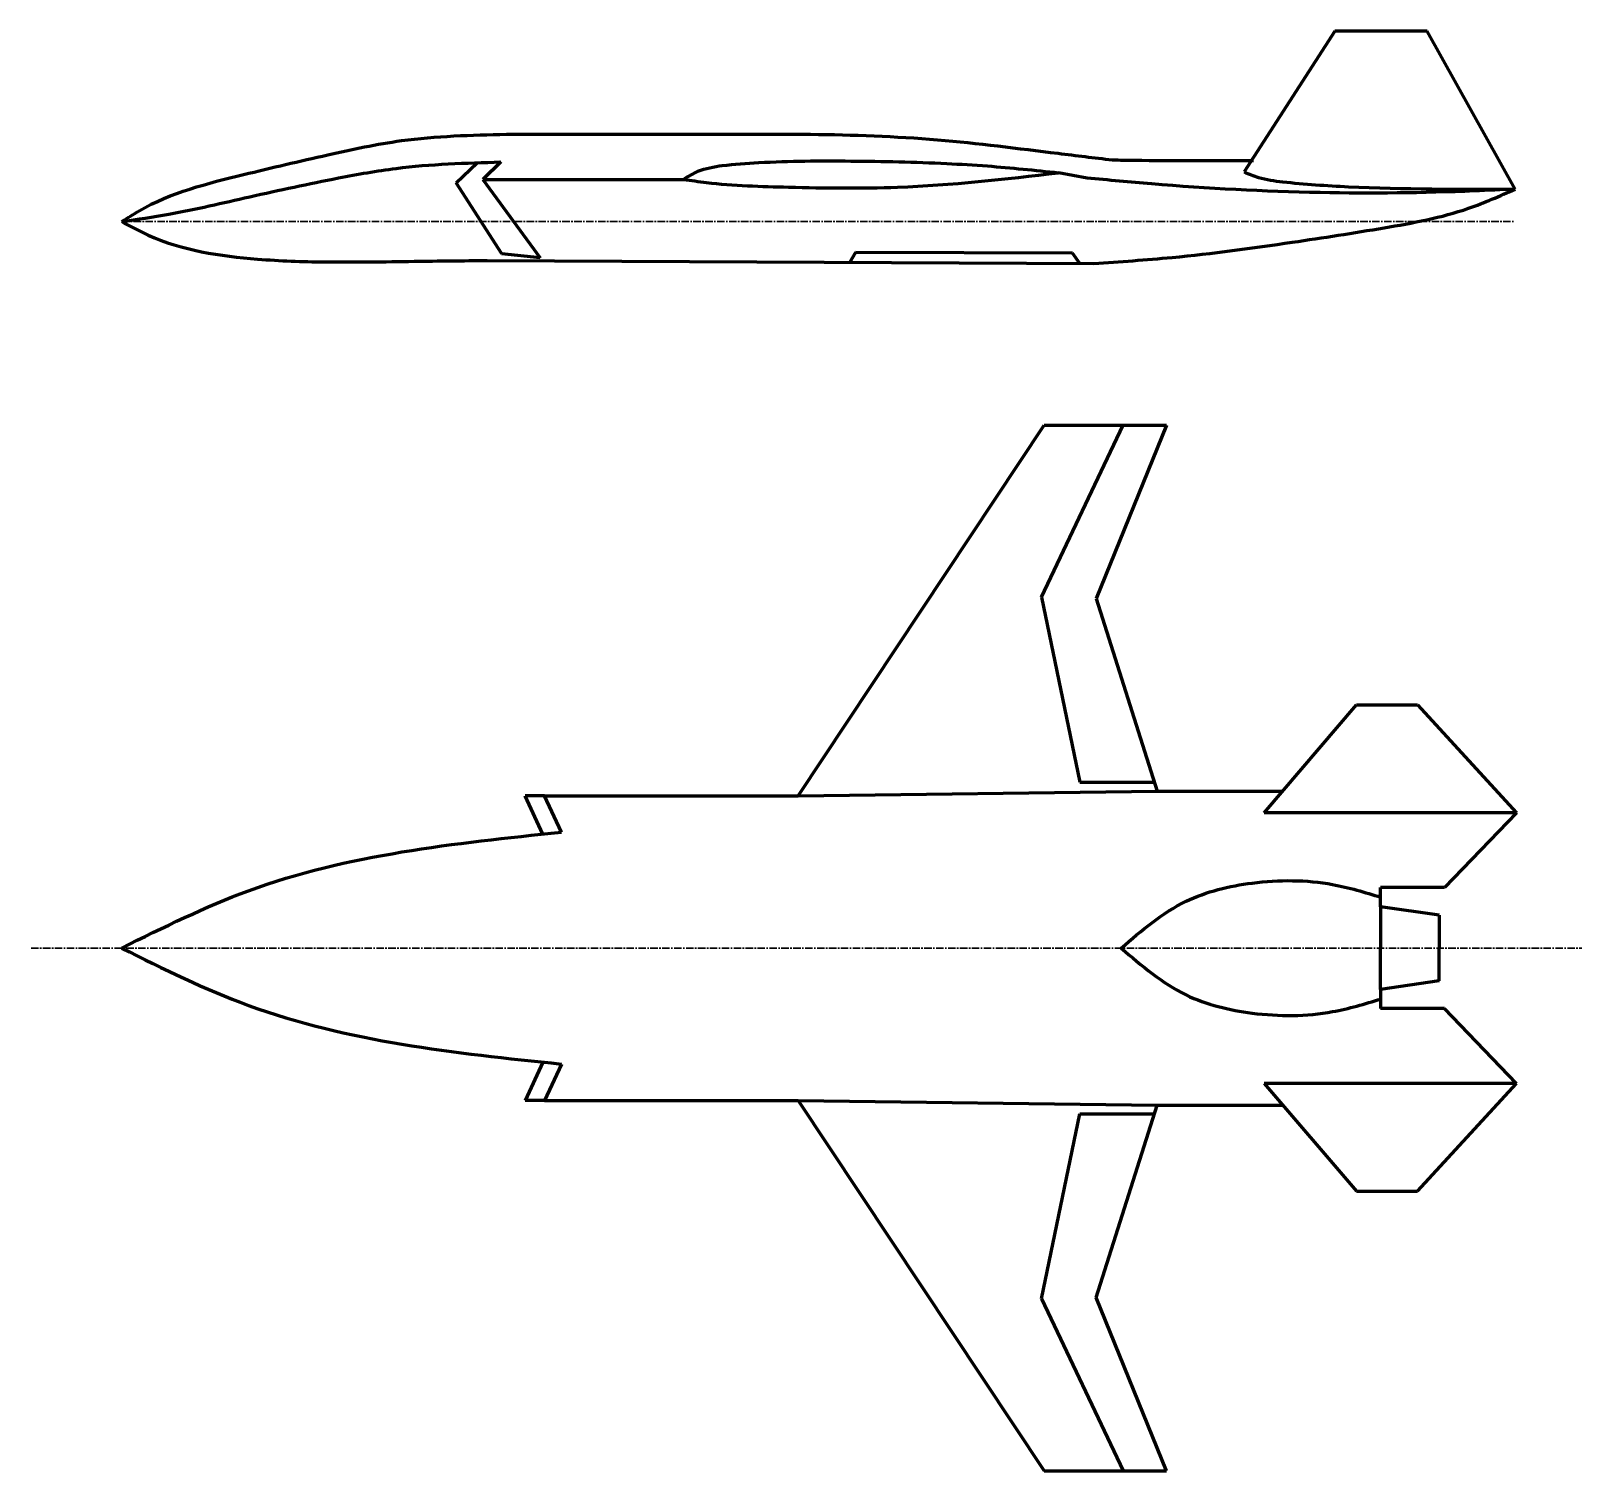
# Model space of a CAD drawing. Header units: millimetres. Extents: x -985956116104 to 1932156, y -552630487266 to 633586.
# Drawn here: x 5465 to 5725.4, y 33832.5 to 34074.3 of the extents above; entities that cross this region are included whole.
import ezdxf

# ---------------------------------------------------------------- set-up
doc = ezdxf.new("R2010")
doc.units = ezdxf.units.MM
doc.linetypes.add('CENTER', pattern=[2, 1.25, -0.25, 0.25, -0.25])
doc.layers.add('_axes (Оси)', color=6, linetype='CENTER', lineweight=30)
doc.layers.add('_basic (Основной)', color=4, linetype='Continuous', lineweight=60)

msp = doc.modelspace()

# ---------------------------------------------------------------- linework, layer by layer
at = {"layer": '_axes (Оси)', "transparency": 33554687}
for p, q in [((5480.21, 34042.336), (5714.21, 34042.336)), ((5464.987, 33920.321), (5725.445, 33920.321))]:
    msp.add_line(p, q, dxfattribs=at)
at = {"layer": '_basic (Основной)', "transparency": 33554687}
for p, q in [((5683.918, 34074.322), (5668.697, 34050.681)), ((5699.436, 34074.349), (5683.918, 34074.322)), ((5714.21, 34047.796), (5699.426, 34074.349)), ((5544.834, 34057.021), (5584.653, 34057.021)), ((5536.367, 34048.843), (5539.934, 34052.234)), ((5543.889, 34052.355), (5540.85, 34049.432)), ((5642.334, 34049.651), (5637.544, 34050.545)), ((5544.07, 34036.948), (5536.367, 34048.843)), ((5540.85, 34049.432), (5550.481, 34036.25)), ((5540.85, 34049.432), (5574.54, 34049.432)), ((5480.21, 34042.336), (5480.81, 34042.336)), ((5550.481, 34036.25), (5544.07, 34036.948)), ((5603.455, 34037.14), (5602.507, 34035.516)), ((5639.904, 34037.041), (5603.455, 34037.14)), ((5641.119, 34035.329), (5639.904, 34037.041)), ((5541.59, 34035.811), (5643.465, 34035.318)), ((5593.828, 33945.908), (5635.12, 34008.148)), ((5634.707, 33979.242), (5648.408, 34008.148)), ((5635.12, 34008.148), (5655.647, 34008.148)), ((5655.647, 34008.148), (5643.862, 33979.017)), ((5634.707, 33979.242), (5641.101, 33948.169)), ((5643.862, 33979.017), (5654.086, 33946.684)), ((5672.085, 33943.042), (5687.585, 33961.159)), ((5687.585, 33961.159), (5697.827, 33961.159)), ((5697.827, 33961.159), (5714.428, 33943.042)), ((5551.208, 33945.908), (5547.956, 33945.908)), ((5550.945, 33939.471), (5547.956, 33945.908)), ((5554.047, 33939.795), (5551.208, 33945.908)), ((5551.208, 33945.908), (5593.828, 33945.908)), ((5593.828, 33945.908), (5654.086, 33946.684)), ((5641.101, 33948.169), (5653.617, 33948.169)), ((5654.086, 33946.684), (5675.202, 33946.684)), ((5714.428, 33943.042), (5672.085, 33943.042)), ((5714.428, 33943.042), (5702.349, 33930.493)), ((5691.635, 33927.255), (5691.635, 33930.493)), ((5702.349, 33930.493), (5691.635, 33930.493)), ((5701.457, 33925.823), (5691.635, 33927.255)), ((5691.635, 33927.255), (5691.635, 33920.321)), ((5701.457, 33925.823), (5701.457, 33920.321)), ((5691.635, 33913.387), (5691.635, 33920.321)), ((5701.457, 33914.819), (5701.457, 33920.321)), ((5701.457, 33914.819), (5691.635, 33913.387)), ((5691.635, 33913.387), (5691.635, 33910.149)), ((5702.349, 33910.149), (5691.635, 33910.149)), ((5714.428, 33897.601), (5702.349, 33910.149)), ((5550.945, 33901.171), (5547.956, 33894.735)), ((5554.047, 33900.847), (5551.208, 33894.735)), ((5672.085, 33897.601), (5687.585, 33879.484)), ((5714.428, 33897.601), (5672.085, 33897.601)), ((5697.827, 33879.484), (5714.428, 33897.601)), ((5551.208, 33894.735), (5547.956, 33894.735)), ((5551.208, 33894.735), (5593.828, 33894.735)), ((5593.828, 33894.735), (5635.12, 33832.494)), ((5593.828, 33894.735), (5654.086, 33893.958)), ((5643.862, 33861.625), (5654.086, 33893.958)), ((5654.086, 33893.958), (5675.202, 33893.958)), ((5634.707, 33861.4), (5641.101, 33892.473)), ((5641.101, 33892.473), (5653.617, 33892.473)), ((5687.585, 33879.484), (5697.827, 33879.484)), ((5634.707, 33861.4), (5648.408, 33832.494)), ((5655.647, 33832.494), (5643.862, 33861.625)), ((5635.12, 33832.494), (5655.647, 33832.494))]:
    msp.add_line(p, q, dxfattribs=at)
for points in [[(5480.21, 34042.336), (5483.152, 34044.165), (5500.661, 34050.236), (5514.817, 34053.551), (5527.216, 34055.934), (5544.834, 34057.021)], [(5584.653, 34057.021), (5595.9, 34057.004), (5617.228, 34056.082), (5637.479, 34053.806), (5646.541, 34052.707)], [(5581.079, 34051.774), (5587.208, 34052.243), (5602.686, 34052.514), (5618.775, 34052.096), (5625.609, 34051.68), (5637.544, 34050.545)], [(5646.541, 34052.707), (5650.278, 34052.646), (5670.305, 34052.587)], [(5480.21, 34042.336), (5488.108, 34043.592), (5501.713, 34046.509), (5516.635, 34049.662), (5526.288, 34051.278), (5543.889, 34052.355)], [(5574.54, 34049.432), (5576.993, 34050.784), (5581.079, 34051.774)], [(5574.54, 34049.432), (5578.386, 34048.915), (5592.221, 34048.131), (5610.517, 34048.12), (5637.544, 34050.545)], [(5668.697, 34050.681), (5671.109, 34049.759), (5675.166, 34049.031), (5686.244, 34048.2), (5714.21, 34047.796)], [(5714.21, 34047.796), (5707.375, 34047.482), (5681.469, 34047.199), (5653.187, 34048.66), (5642.334, 34049.651)], [(5643.465, 34035.318), (5656.612, 34036.321), (5676.795, 34038.877), (5692.226, 34041.299), (5706.399, 34044.571), (5714.21, 34047.796)], [(5480.21, 34042.336), (5484.656, 34040.066), (5503.034, 34036.041), (5514.274, 34035.573), (5529.334, 34035.674), (5541.59, 34035.811)], [(5480.21, 33920.321), (5501.487, 33929.943), (5554.047, 33939.795)], [(5648.058, 33920.321), (5658.962, 33928.181), (5670.066, 33931.242), (5683.569, 33931.002), (5691.635, 33928.874)], [(5480.21, 33920.321), (5501.487, 33910.7), (5554.047, 33900.847)], [(5648.058, 33920.321), (5658.962, 33912.461), (5670.066, 33909.401), (5683.569, 33909.641), (5691.635, 33911.768)]]:
    msp.add_spline(points, degree=3, dxfattribs=at)

doc.saveas('drawing.dxf')
